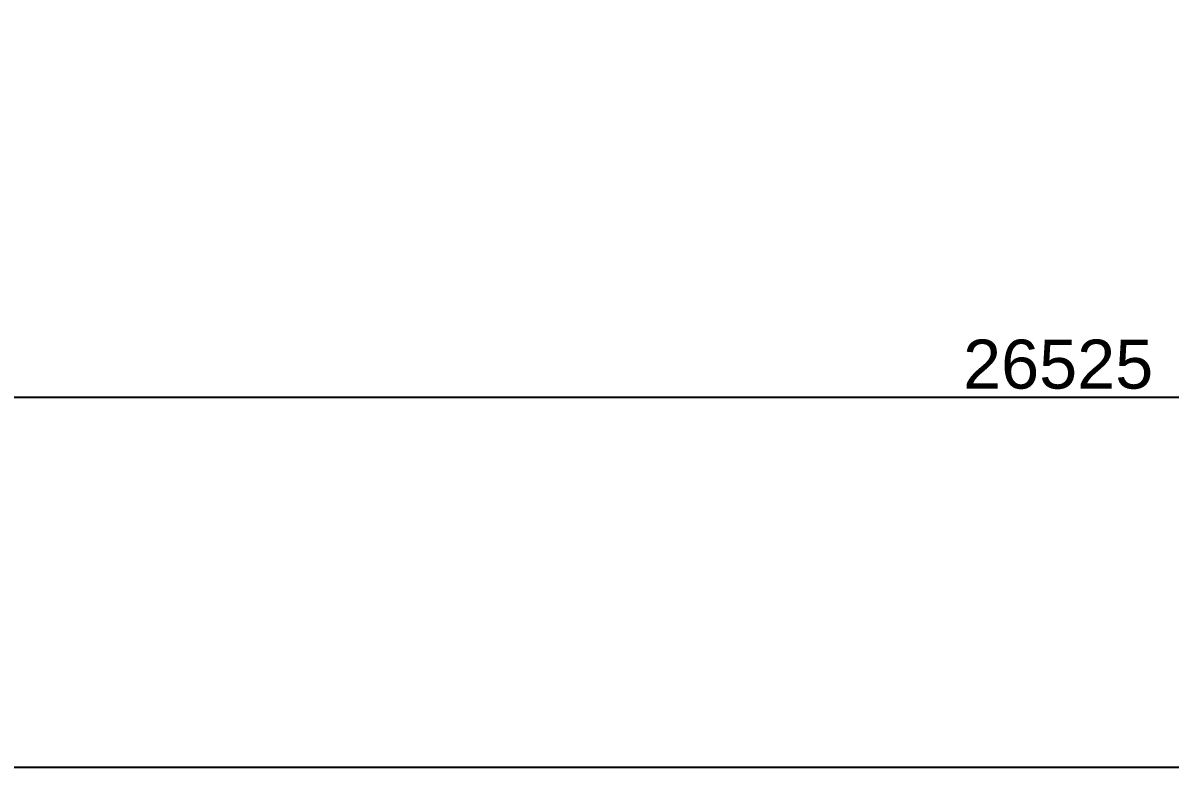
# Model space of a CAD drawing. Header units: millimetres. Extents: x -4391136 to -1798569, y -886572 to -291056.
# Drawn here: x -2249560 to -2246045, y -398298 to -396019 of the extents above; entities that cross this region are included whole.
import ezdxf

# ---------------------------------------------------------------- set-up
doc = ezdxf.new("R2010")
doc.units = ezdxf.units.MM
doc.layers.add('000 - D I M', color=7, linetype='Continuous')
doc.layers.add('_PP-Dim', color=7, linetype='Continuous')
doc.styles.add('FAMELINE_FOR_CKST', font='arial.ttf')
doc.dimstyles.new('FAMELINE-CKST_E-E', dxfattribs={"dimtxt": 0.3, "dimasz": 0.15, "dimexe": 0.1, "dimexo": 0.1, "dimgap": 0.05, "dimtad": 1, "dimzin": 0, "dimdsep": 46, "dimtxsty": 'FAMELINE_FOR_CKST', "dimblk": 'OBLIQUE', "dimblk1": 'OBLIQUE', "dimblk2": 'OBLIQUE', "dimsah": 1, "dimcen": 0.1, "dimdle": 0.1, "dimclrd": 7, "dimclre": 7, "dimclrt": 7, "dimadec": 0, "dimazin": 0, "dimtfac": 1, "dimtix": 1, "dimtmove": 2, "dimatfit": 3, "dimfxl": 1, "dimtolj": 1, "dimtzin": 0, "dimlwd": -1, "dimlwe": -1, "dimarcsym": 0})

# ---------------------------------------------------------------- blocks, each defined once
blk = doc.blocks.new('A$Cbc3bdfda')
at = {"layer": '_PP-Dim', "color": 7}
blk.add_lwpolyline([(0, -400), (775, -400), (775, 0), (0, 0)], close=True, dxfattribs=at)
blk = doc.blocks.new('_Oblique')
at = {"color": 7, "linetype": 'ByBlock', "lineweight": -2}
blk.add_line((-0.5, -0.5), (0.5, 0.5), dxfattribs=at)
blk = doc.blocks.new('*D2477')
at = {"layer": '000 - D I M', "color": 7, "transparency": 16777216}
for p, q in [((-26525, 100020), (-26525, 98613.7)), ((0, 100020), (0, 98613.7)), ((50, 98663.7), (-26575, 98663.7))]:
    blk.add_line(p, q, dxfattribs=at)
at = {"layer": 'Defpoints', "color": 7, "transparency": 16777216}
for p in [(-26525, 100070), (0, 100070), (-26525, 98663.7)]:
    blk.add_point(p, dxfattribs=at)
at = {"layer": '000 - D I M', "color": 7, "transparency": 16777216, "xscale": 75, "yscale": 75, "zscale": 75, "rotation": 180}
blk.add_blockref('_Oblique', (-26525, 98663.7), dxfattribs=at)
at = {"layer": '000 - D I M', "color": 7, "transparency": 16777216, "xscale": 75, "yscale": 75, "zscale": 75}
blk.add_blockref('_Oblique', (0, 98663.7), dxfattribs=at)
at = {"layer": '000 - D I M', "color": 7, "transparency": 16777216, "insert": (-13262.5, 98765.3), "char_height": 150, "attachment_point": 5, "style": 'FAMELINE_FOR_CKST'}
blk.add_mtext('\\A1;26525', dxfattribs=at)
blk = doc.blocks.new('W-1-PP17-ENT2_REV00_20260527-020919_ELEVATION_2_DIMS')
at = {"layer": '000 - D I M', "color": 7}
dim = blk.add_linear_dim(base=(-26525, 98663.7), p1=(0, 100070), p2=(-26525, 100070), dimstyle='FAMELINE-CKST_E-E', override={"dimscale": 500, "dimdec": 0, "dimlfac": 1, "dimclrd": 7, "dimclre": 7, "dimclrt": 7}, dxfattribs=at)
dim.commit()
dim.dimension.update_dxf_attribs({"geometry": '*D2477', "text_midpoint": (-13262.5, 98765.3)})

msp = doc.modelspace()

# ---------------------------------------------------------------- block references
at = {"color": 7}
msp.add_blockref('W-1-PP17-ENT2_REV00_20260527-020919_ELEVATION_2_DIMS', (-2233125.2, -495830.4), dxfattribs=at)
at = {"layer": '_PP-Dim', "color": 7, "xscale": 50, "yscale": 50, "zscale": 50}
msp.add_blockref('A$Cbc3bdfda', (-2265963.2, -378297.9), dxfattribs=at)

doc.saveas('drawing.dxf')
